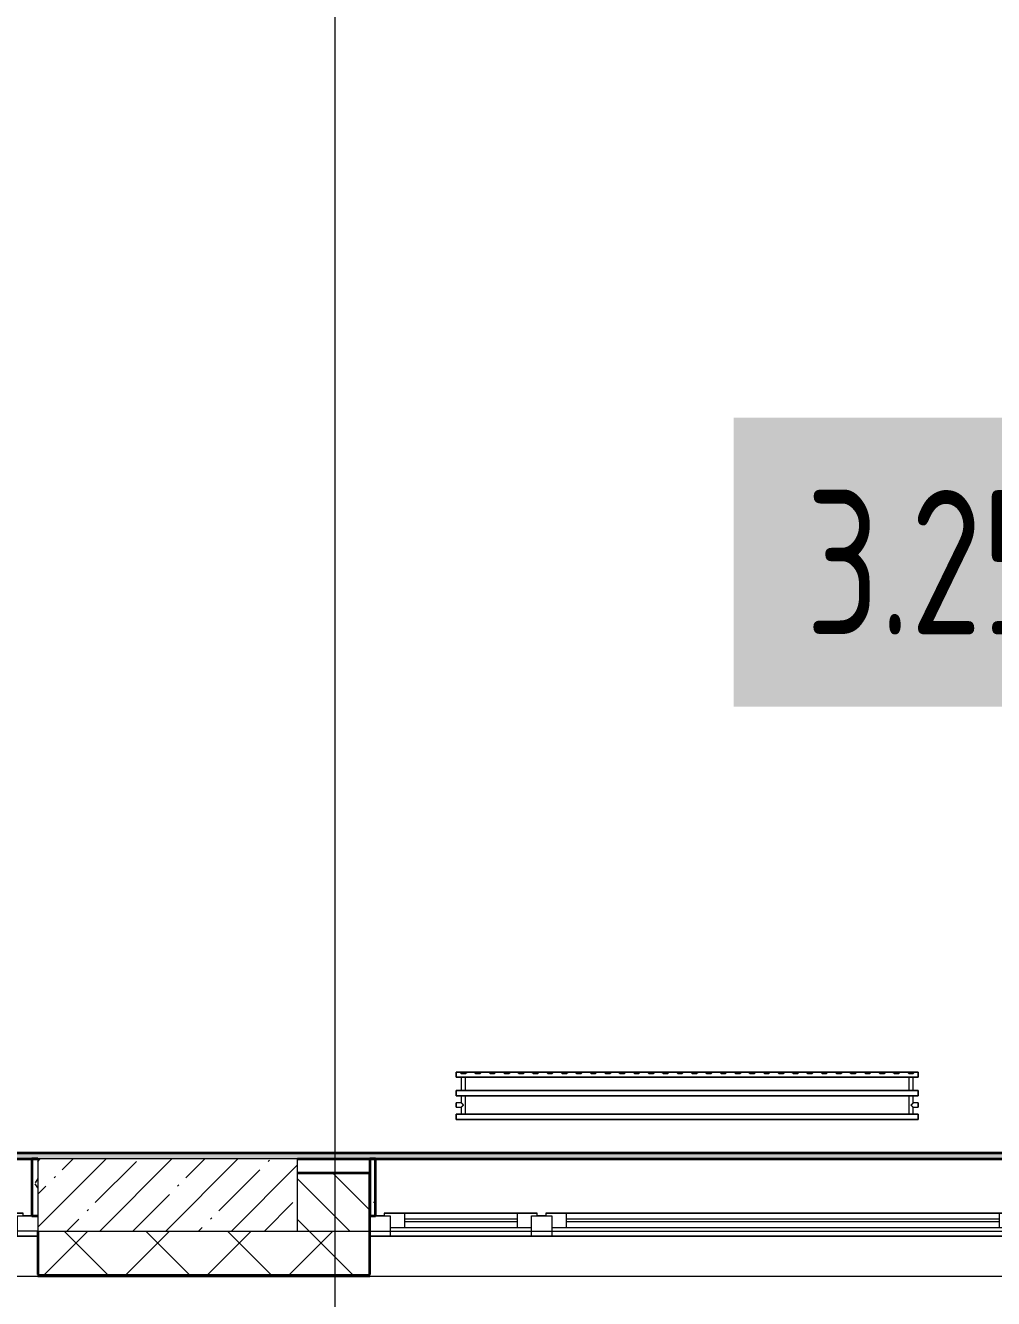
# Model space of a CAD drawing. Header units: millimetres. Extents: x 3914 to 443608, y -156176 to 78197.
# Drawn here: x 409007 to 412360, y -146310 to -141904 of the extents above; entities that cross this region are included whole.
import ezdxf

# ---------------------------------------------------------------- set-up
doc = ezdxf.new("R2010")
doc.units = ezdxf.units.MM
for name, color, linetype, lineweight in [('A-FLOR', 7, 'Continuous', 9), ('A-GLAZ', 7, 'Continuous', 9), ('A-GLAZ-1', 7, 'Continuous', 5), ('A-WALL', 7, 'Continuous', 5), ('A-WALL-1', 7, 'Continuous', 35), ('I-WALL', 7, 'Continuous', 5), ('S-COLS', 7, 'Continuous', 9), ('S-COLS-1', 7, 'Continuous', 5), ('Оси', 7, 'Continuous', 9)]:
    doc.layers.add(name, color=color, linetype=linetype, lineweight=lineweight)
doc.layers.add('A-WALL-FNSH-1', color=9, linetype='Continuous', lineweight=5, true_color=0x808080)
doc.layers.add('M-EQPM-1', color=7, linetype='Continuous', lineweight=9, true_color=0xb2b2b2)
doc.styles.add('СПДС', font='ГОСТ тип А.ttf', dxfattribs={"width": 0.9})
pattern_1 = [(0, (315419.7, -145976.68), (243.84, 60.96), [20.117, -162.763, 20.117, -162.763, -975.36]), (0, (315419.7, -145976.68), (243.84, 60.96), [-365.76, 20.117, -345.643, 20.117, -162.763, -426.72]), (0, (315419.7, -145976.68), (243.84, 60.96), [-914.4, 20.117, -101.803, 20.117, -284.683]), (120, (315511.14, -145946.2), (-174.71291, 180.691634), [20.117, -162.763, 20.117, -162.763, -975.36]), (120, (315511.14, -145946.2), (-174.71291, 180.691634), [-365.76, 20.117, -345.643, 20.117, -162.763, -426.72]), (120, (315511.14, -145946.2), (-174.71291, 180.691634), [-914.4, 20.117, -101.803, 20.117, -284.683]), (240, (315541.62, -145824.28), (-69.12709, -241.651634), [20.117, -162.763, 20.117, -162.763, -975.36]), (240, (315541.62, -145824.28), (-69.12709, -241.651634), [-365.76, 20.117, -345.643, 20.117, -162.763, -426.72]), (240, (315541.62, -145824.28), (-69.12709, -241.651634), [-914.4, 20.117, -101.803, 20.117, -284.683])]

# ---------------------------------------------------------------- blocks, each defined once
blk = doc.blocks.new('BSC_Колонна _Прямоугольная - 250х900-V549-Объем проектирования 3 этажа')
at = {"layer": 'S-COLS-1'}
h = blk.add_hatch(dxfattribs=at)
h.set_pattern_fill('FP_98', color=256, style=0, pattern_type=2)
h.set_pattern_definition([(45, (-94080, -25), (-114.04925, 114.04925), []), (45, (-93965.95, -25), (-114.04925, 114.04925), [201.613, -40.323, 6.706, -33.617])])
h.paths.add_polyline_path([(-450, -125), (450, -125), (450, 125), (-450, 125), (-450, -19.7)])
for p, q in [((450, 125), (-450, 125)), ((-450, 125), (-450, -125)), ((450, -125), (450, 125)), ((-450, -125), (450, -125))]:
    blk.add_line(p, q, dxfattribs=at)
blk = doc.blocks.new('120_Окно_СКБ_2Ст_Фрамуга сверху - 120_Окно_СКБ_2Ст_2300х2500_h_ ДОО-19727959-Объем проектирования 3 этажа')
at = {"layer": 'A-GLAZ'}
for p, q in [((-1150, -127), (-1150, -57)), ((-1150, -57), (-1080, -57)), ((-1080, -57), (-1080, -127)), ((520, -87), (-1080, -87)), ((-1080, -87), (-1080, -127)), ((-1030, -137), (-1030, -87)), ((470, -137), (470, -87)), ((520, -127), (520, -57)), ((520, -57), (590, -57)), ((520, -127), (520, -87)), ((590, -57), (590, -127)), ((1080, -87), (590, -87)), ((590, -87), (590, -127)), ((640, -137), (640, -87)), ((1030, -137), (1030, -87)), ((1080, -127), (1080, -57)), ((1080, -57), (1150, -57)), ((1080, -127), (1080, -87)), ((1150, -57), (1150, -127)), ((-1080, -127), (-1150, -127)), ((-1080, -127), (-1100, -127)), ((-1100, -127), (-1100, -137)), ((590, -127), (520, -127)), ((540, -127), (520, -127)), ((540, -137), (540, -127)), ((590, -127), (570, -127)), ((570, -127), (570, -137)), ((1150, -127), (1080, -127)), ((1100, -127), (1080, -127)), ((1100, -137), (1100, -127)), ((-1100, -137), (540, -137)), ((540, -137), (-1100, -137)), ((570, -137), (1100, -137)), ((1100, -137), (570, -137))]:
    blk.add_line(p, q, dxfattribs=at)
at = {"layer": 'A-GLAZ-1'}
for p, q in [((1150, -57), (-1150, -57)), ((-1080, -57), (1080, -57)), ((-1130, -127), (-1100, -127)), ((-1030, -107), (470, -107)), ((470, -117), (-1030, -117)), ((540, -127), (570, -127)), ((540, -127), (570, -127)), ((640, -107), (1030, -107)), ((1030, -117), (640, -117)), ((1100, -127), (1130, -127))]:
    blk.add_line(p, q, dxfattribs=at)
blk = doc.blocks.new('120_Окно_СКБ_1Ст - 120_Окно_СКБ_1Ст 900х2500_h_ с форточкой-V553-Объем проектирования 3 этажа')
at = {"layer": 'A-GLAZ'}
for p, q in [((-450, -127), (-450, -57)), ((-450, -57), (-380, -57)), ((-380, -57), (-380, -127)), ((380, -87), (-380, -87)), ((-380, -87), (-380, -127)), ((-330, -137), (-330, -87)), ((330, -137), (330, -87)), ((380, -127), (380, -57)), ((380, -57), (450, -57)), ((380, -127), (380, -87)), ((450, -57), (450, -127)), ((-380, -127), (-450, -127)), ((-380, -127), (-400, -127)), ((-400, -127), (-400, -137)), ((450, -127), (380, -127)), ((400, -127), (380, -127)), ((400, -137), (400, -127)), ((-400, -137), (400, -137)), ((400, -137), (-400, -137))]:
    blk.add_line(p, q, dxfattribs=at)
at = {"layer": 'A-GLAZ-1'}
for p, q in [((450, -57), (-450, -57)), ((-430, -127), (-400, -127)), ((-330, -107), (330, -107)), ((330, -117), (-330, -117)), ((400, -127), (430, -127))]:
    blk.add_line(p, q, dxfattribs=at)
blk = doc.blocks.new('radiator_prado_classic_z_tip_30_po exemplyaru - Classic Z Тип 30-300-V697-Объем проектирования 3 этажа')
at = {"layer": 'M-EQPM-1'}
for p, q in [((0, 228), (0, 210)), ((1600, 228), (0, 228)), ((0, 210), (0, 228)), ((0, 228), (12.5, 228)), ((12.5, 228), (37.5, 228)), ((37.5, 228), (12.5, 228)), ((12.5, 228), (37.5, 228)), ((12.5, 228), (17.5, 223)), ((12.5, 228), (17.5, 223)), ((32.5, 223), (17.5, 223)), ((17.5, 223), (32.5, 223)), ((32.5, 223), (37.5, 228)), ((37.5, 228), (32.5, 223)), ((37.5, 228), (62.5, 228)), ((62.5, 228), (87.5, 228)), ((87.5, 228), (62.5, 228)), ((62.5, 228), (87.5, 228)), ((62.5, 228), (67.5, 223)), ((62.5, 228), (67.5, 223)), ((82.5, 223), (67.5, 223)), ((67.5, 223), (82.5, 223)), ((82.5, 223), (87.5, 228)), ((87.5, 228), (82.5, 223)), ((87.5, 228), (112.5, 228)), ((112.5, 228), (137.5, 228)), ((137.5, 228), (112.5, 228)), ((112.5, 228), (137.5, 228)), ((112.5, 228), (117.5, 223)), ((112.5, 228), (117.5, 223)), ((132.5, 223), (117.5, 223)), ((117.5, 223), (132.5, 223)), ((132.5, 223), (137.5, 228)), ((137.5, 228), (132.5, 223)), ((137.5, 228), (162.5, 228)), ((162.5, 228), (187.5, 228)), ((187.5, 228), (162.5, 228)), ((162.5, 228), (187.5, 228)), ((162.5, 228), (167.5, 223)), ((162.5, 228), (167.5, 223)), ((182.5, 223), (167.5, 223)), ((167.5, 223), (182.5, 223)), ((182.5, 223), (187.5, 228)), ((187.5, 228), (182.5, 223)), ((187.5, 228), (212.5, 228)), ((212.5, 228), (237.5, 228)), ((237.5, 228), (212.5, 228)), ((212.5, 228), (237.5, 228)), ((212.5, 228), (217.5, 223)), ((212.5, 228), (217.5, 223)), ((232.5, 223), (217.5, 223)), ((217.5, 223), (232.5, 223)), ((232.5, 223), (237.5, 228)), ((237.5, 228), (232.5, 223)), ((237.5, 228), (262.5, 228)), ((262.5, 228), (287.5, 228)), ((287.5, 228), (262.5, 228)), ((262.5, 228), (287.5, 228)), ((262.5, 228), (267.5, 223)), ((262.5, 228), (267.5, 223)), ((282.5, 223), (267.5, 223)), ((267.5, 223), (282.5, 223)), ((282.5, 223), (287.5, 228)), ((287.5, 228), (282.5, 223)), ((287.5, 228), (312.5, 228)), ((312.5, 228), (337.5, 228)), ((337.5, 228), (312.5, 228)), ((312.5, 228), (337.5, 228)), ((312.5, 228), (317.5, 223)), ((312.5, 228), (317.5, 223)), ((332.5, 223), (317.5, 223)), ((317.5, 223), (332.5, 223)), ((332.5, 223), (337.5, 228)), ((337.5, 228), (332.5, 223)), ((337.5, 228), (362.5, 228)), ((362.5, 228), (387.5, 228)), ((387.5, 228), (362.5, 228)), ((362.5, 228), (387.5, 228)), ((362.5, 228), (367.5, 223)), ((362.5, 228), (367.5, 223)), ((382.5, 223), (367.5, 223)), ((367.5, 223), (382.5, 223)), ((382.5, 223), (387.5, 228)), ((387.5, 228), (382.5, 223)), ((387.5, 228), (412.5, 228)), ((412.5, 228), (437.5, 228)), ((437.5, 228), (412.5, 228)), ((412.5, 228), (437.5, 228)), ((412.5, 228), (417.5, 223)), ((412.5, 228), (417.5, 223)), ((432.5, 223), (417.5, 223)), ((417.5, 223), (432.5, 223)), ((432.5, 223), (437.5, 228)), ((437.5, 228), (432.5, 223)), ((437.5, 228), (462.5, 228)), ((462.5, 228), (487.5, 228)), ((487.5, 228), (462.5, 228)), ((462.5, 228), (487.5, 228)), ((462.5, 228), (467.5, 223)), ((462.5, 228), (467.5, 223)), ((482.5, 223), (467.5, 223)), ((467.5, 223), (482.5, 223)), ((482.5, 223), (487.5, 228)), ((487.5, 228), (482.5, 223)), ((487.5, 228), (512.5, 228)), ((512.5, 228), (537.5, 228)), ((537.5, 228), (512.5, 228)), ((512.5, 228), (537.5, 228)), ((512.5, 228), (517.5, 223)), ((512.5, 228), (517.5, 223)), ((532.5, 223), (517.5, 223)), ((517.5, 223), (532.5, 223)), ((532.5, 223), (537.5, 228)), ((537.5, 228), (532.5, 223)), ((537.5, 228), (562.5, 228)), ((562.5, 228), (587.5, 228)), ((587.5, 228), (562.5, 228)), ((562.5, 228), (587.5, 228)), ((562.5, 228), (567.5, 223)), ((562.5, 228), (567.5, 223)), ((582.5, 223), (567.5, 223)), ((567.5, 223), (582.5, 223)), ((582.5, 223), (587.5, 228)), ((587.5, 228), (582.5, 223)), ((587.5, 228), (612.5, 228)), ((612.5, 228), (637.5, 228)), ((637.5, 228), (612.5, 228)), ((612.5, 228), (637.5, 228)), ((612.5, 228), (617.5, 223)), ((612.5, 228), (617.5, 223)), ((632.5, 223), (617.5, 223)), ((617.5, 223), (632.5, 223)), ((632.5, 223), (637.5, 228)), ((637.5, 228), (632.5, 223)), ((637.5, 228), (662.5, 228)), ((662.5, 228), (687.5, 228)), ((687.5, 228), (662.5, 228)), ((662.5, 228), (687.5, 228)), ((662.5, 228), (667.5, 223)), ((662.5, 228), (667.5, 223)), ((682.5, 223), (667.5, 223)), ((667.5, 223), (682.5, 223)), ((682.5, 223), (687.5, 228)), ((687.5, 228), (682.5, 223)), ((687.5, 228), (712.5, 228)), ((712.5, 228), (737.5, 228)), ((737.5, 228), (712.5, 228)), ((712.5, 228), (737.5, 228)), ((712.5, 228), (717.5, 223)), ((712.5, 228), (717.5, 223)), ((732.5, 223), (717.5, 223)), ((717.5, 223), (732.5, 223)), ((732.5, 223), (737.5, 228)), ((737.5, 228), (732.5, 223)), ((737.5, 228), (762.5, 228)), ((762.5, 228), (787.5, 228)), ((787.5, 228), (762.5, 228)), ((762.5, 228), (787.5, 228)), ((762.5, 228), (767.5, 223)), ((762.5, 228), (767.5, 223)), ((782.5, 223), (767.5, 223)), ((767.5, 223), (782.5, 223)), ((782.5, 223), (787.5, 228)), ((787.5, 228), (782.5, 223)), ((787.5, 228), (812.5, 228)), ((812.5, 228), (837.5, 228)), ((837.5, 228), (812.5, 228)), ((812.5, 228), (837.5, 228)), ((812.5, 228), (817.5, 223)), ((812.5, 228), (817.5, 223)), ((832.5, 223), (817.5, 223)), ((817.5, 223), (832.5, 223)), ((832.5, 223), (837.5, 228)), ((837.5, 228), (832.5, 223)), ((837.5, 228), (862.5, 228)), ((862.5, 228), (887.5, 228)), ((887.5, 228), (862.5, 228)), ((862.5, 228), (887.5, 228)), ((862.5, 228), (867.5, 223)), ((862.5, 228), (867.5, 223)), ((882.5, 223), (867.5, 223)), ((867.5, 223), (882.5, 223)), ((882.5, 223), (887.5, 228)), ((887.5, 228), (882.5, 223)), ((887.5, 228), (912.5, 228)), ((912.5, 228), (937.5, 228)), ((937.5, 228), (912.5, 228)), ((912.5, 228), (937.5, 228)), ((912.5, 228), (917.5, 223)), ((912.5, 228), (917.5, 223)), ((932.5, 223), (917.5, 223)), ((917.5, 223), (932.5, 223)), ((932.5, 223), (937.5, 228)), ((937.5, 228), (932.5, 223)), ((937.5, 228), (962.5, 228)), ((962.5, 228), (987.5, 228)), ((987.5, 228), (962.5, 228)), ((962.5, 228), (987.5, 228)), ((962.5, 228), (967.5, 223)), ((962.5, 228), (967.5, 223)), ((982.5, 223), (967.5, 223)), ((967.5, 223), (982.5, 223)), ((982.5, 223), (987.5, 228)), ((987.5, 228), (982.5, 223)), ((987.5, 228), (1012.5, 228)), ((1012.5, 228), (1037.5, 228)), ((1037.5, 228), (1012.5, 228)), ((1012.5, 228), (1037.5, 228)), ((1012.5, 228), (1017.5, 223)), ((1012.5, 228), (1017.5, 223)), ((1032.5, 223), (1017.5, 223)), ((1017.5, 223), (1032.5, 223)), ((1032.5, 223), (1037.5, 228)), ((1037.5, 228), (1032.5, 223)), ((1037.5, 228), (1062.5, 228)), ((1062.5, 228), (1087.5, 228)), ((1087.5, 228), (1062.5, 228)), ((1062.5, 228), (1087.5, 228)), ((1062.5, 228), (1067.5, 223)), ((1062.5, 228), (1067.5, 223)), ((1082.5, 223), (1067.5, 223)), ((1067.5, 223), (1082.5, 223)), ((1082.5, 223), (1087.5, 228)), ((1087.5, 228), (1082.5, 223)), ((1087.5, 228), (1112.5, 228)), ((1112.5, 228), (1137.5, 228)), ((1137.5, 228), (1112.5, 228)), ((1112.5, 228), (1137.5, 228)), ((1112.5, 228), (1117.5, 223)), ((1112.5, 228), (1117.5, 223)), ((1132.5, 223), (1117.5, 223)), ((1117.5, 223), (1132.5, 223)), ((1132.5, 223), (1137.5, 228)), ((1137.5, 228), (1132.5, 223)), ((1137.5, 228), (1162.5, 228)), ((1162.5, 228), (1187.5, 228)), ((1187.5, 228), (1162.5, 228)), ((1162.5, 228), (1187.5, 228)), ((1162.5, 228), (1167.5, 223)), ((1162.5, 228), (1167.5, 223)), ((1182.5, 223), (1167.5, 223)), ((1167.5, 223), (1182.5, 223)), ((1182.5, 223), (1187.5, 228)), ((1187.5, 228), (1182.5, 223)), ((1187.5, 228), (1212.5, 228)), ((1212.5, 228), (1237.5, 228)), ((1237.5, 228), (1212.5, 228)), ((1212.5, 228), (1237.5, 228)), ((1212.5, 228), (1217.5, 223)), ((1212.5, 228), (1217.5, 223)), ((1232.5, 223), (1217.5, 223)), ((1217.5, 223), (1232.5, 223)), ((1232.5, 223), (1237.5, 228)), ((1237.5, 228), (1232.5, 223)), ((1237.5, 228), (1262.5, 228)), ((1262.5, 228), (1287.5, 228)), ((1287.5, 228), (1262.5, 228)), ((1262.5, 228), (1287.5, 228)), ((1262.5, 228), (1267.5, 223)), ((1262.5, 228), (1267.5, 223)), ((1282.5, 223), (1267.5, 223)), ((1267.5, 223), (1282.5, 223)), ((1282.5, 223), (1287.5, 228)), ((1287.5, 228), (1282.5, 223)), ((1287.5, 228), (1312.5, 228)), ((1312.5, 228), (1337.5, 228)), ((1337.5, 228), (1312.5, 228)), ((1312.5, 228), (1337.5, 228)), ((1312.5, 228), (1317.5, 223)), ((1312.5, 228), (1317.5, 223)), ((1332.5, 223), (1317.5, 223)), ((1317.5, 223), (1332.5, 223)), ((1332.5, 223), (1337.5, 228)), ((1337.5, 228), (1332.5, 223)), ((1337.5, 228), (1362.5, 228)), ((1387.5, 228), (1362.5, 228)), ((1362.5, 228), (1387.5, 228)), ((1362.5, 228), (1367.5, 223)), ((1362.5, 228), (1367.5, 223)), ((1363.2, 228), (1387.5, 228)), ((1382.5, 223), (1367.5, 223)), ((1367.5, 223), (1382.5, 223)), ((1382.5, 223), (1387.5, 228)), ((1387.5, 228), (1382.5, 223)), ((1387.5, 228), (1412.5, 228)), ((1412.5, 228), (1437.5, 228)), ((1437.5, 228), (1412.5, 228)), ((1412.5, 228), (1437.5, 228)), ((1412.5, 228), (1417.5, 223)), ((1412.5, 228), (1417.5, 223)), ((1432.5, 223), (1417.5, 223)), ((1417.5, 223), (1432.5, 223)), ((1432.5, 223), (1437.5, 228)), ((1437.5, 228), (1432.5, 223)), ((1437.5, 228), (1462.5, 228)), ((1462.5, 228), (1487.5, 228)), ((1487.5, 228), (1462.5, 228)), ((1462.5, 228), (1487.5, 228)), ((1462.5, 228), (1467.5, 223)), ((1462.5, 228), (1467.5, 223)), ((1482.5, 223), (1467.5, 223)), ((1467.5, 223), (1482.5, 223)), ((1482.5, 223), (1487.5, 228)), ((1487.5, 228), (1482.5, 223)), ((1487.5, 228), (1512.5, 228)), ((1512.5, 228), (1537.5, 228)), ((1537.5, 228), (1512.5, 228)), ((1512.5, 228), (1537.5, 228)), ((1512.5, 228), (1517.5, 223)), ((1512.5, 228), (1517.5, 223)), ((1532.5, 223), (1517.5, 223)), ((1517.5, 223), (1532.5, 223)), ((1532.5, 223), (1537.5, 228)), ((1537.5, 228), (1532.5, 223)), ((1537.5, 228), (1562.5, 228)), ((1562.5, 228), (1587.5, 228)), ((1587.5, 228), (1562.5, 228)), ((1562.5, 228), (1587.5, 228)), ((1562.5, 228), (1567.5, 223)), ((1562.5, 228), (1567.5, 223)), ((1582.5, 223), (1567.5, 223)), ((1567.5, 223), (1582.5, 223)), ((1582.5, 223), (1587.5, 228)), ((1587.5, 228), (1582.5, 223)), ((1587.5, 228), (1600, 228)), ((1600, 210), (1600, 228)), ((1600, 228), (1600, 210)), ((0, 210), (1600, 210)), ((17.8, 210), (0, 210)), ((17.5, 210), (17.5, 164)), ((17.5, 210), (17.5, 164)), ((17.8, 210), (17.5, 210)), ((17.5, 210), (17.8, 210)), ((17.8, 210), (17.5, 210)), ((17.5, 210), (32.5, 210)), ((23.1, 210), (17.8, 210)), ((17.8, 210), (18.5, 210)), ((28.7, 210), (17.8, 210)), ((18.5, 210), (19.7, 210)), ((19.7, 210), (23.1, 210)), ((32.2, 210), (23.1, 210)), ((23.1, 210), (25, 210)), ((25, 210), (26.9, 210)), ((26.9, 210), (28.7, 210)), ((28.7, 210), (32.2, 210)), ((32.2, 210), (28.7, 210)), ((32.5, 210), (32.2, 210)), ((32.2, 210), (32.5, 210)), ((32.5, 210), (32.2, 210)), ((1567.8, 210), (32.2, 210)), ((32.5, 164), (32.5, 210)), ((32.5, 164), (32.5, 210)), ((1567.5, 210), (1567.5, 164)), ((1567.5, 210), (1567.5, 164)), ((1567.8, 210), (1567.5, 210)), ((1567.5, 210), (1582.5, 210)), ((1567.8, 210), (1567.5, 210)), ((1567.5, 210), (1567.8, 210)), ((1576.9, 210), (1567.8, 210)), ((1581.5, 210), (1567.8, 210)), ((1567.8, 210), (1568.5, 210)), ((1568.5, 210), (1571.2, 210)), ((1571.2, 210), (1575, 210)), ((1575, 210), (1576.9, 210)), ((1582.2, 210), (1576.9, 210)), ((1576.9, 210), (1582.2, 210)), ((1582.2, 210), (1581.5, 210)), ((1582.5, 210), (1582.2, 210)), ((1582.5, 210), (1582.2, 210)), ((1582.2, 210), (1582.5, 210)), ((1600, 210), (1582.2, 210)), ((1582.5, 164), (1582.5, 210)), ((1582.5, 164), (1582.5, 210)), ((1600, 164), (0, 164)), ((0, 164), (0, 146)), ((0, 146), (0, 164)), ((0, 164), (17.8, 164)), ((0, 146), (1600, 146)), ((18.5, 146), (0, 146)), ((17.8, 164), (17.5, 164)), ((17.5, 164), (17.8, 164)), ((17.8, 164), (17.5, 164)), ((17.5, 164), (32.5, 164)), ((17.5, 146), (17.5, 121.5)), ((17.5, 146), (17.5, 121.5)), ((17.5, 146), (18.5, 146)), ((18.5, 146), (17.5, 146)), ((17.5, 146), (18.5, 146)), ((32.5, 146), (17.5, 146)), ((19.7, 164), (17.8, 164)), ((17.8, 164), (19.7, 164)), ((26.9, 164), (17.8, 164)), ((18.5, 146), (32.2, 146)), ((19.7, 146), (18.5, 146)), ((18.5, 146), (30.3, 146)), ((23.1, 164), (19.7, 164)), ((19.7, 164), (23.1, 164)), ((23.1, 146), (19.7, 146)), ((26.9, 164), (23.1, 164)), ((23.1, 164), (26.9, 164)), ((26.9, 146), (23.1, 146)), ((31.5, 164), (26.9, 164)), ((26.9, 164), (31.5, 164)), ((30.3, 164), (26.9, 164)), ((30.3, 146), (26.9, 146)), ((32.2, 164), (30.3, 164)), ((32.2, 146), (30.3, 146)), ((30.3, 146), (32.2, 146)), ((32.2, 164), (31.5, 164)), ((31.5, 164), (32.2, 164)), ((32.5, 164), (32.2, 164)), ((32.2, 164), (32.5, 164)), ((32.5, 164), (32.2, 164)), ((32.2, 164), (1567.8, 164)), ((32.2, 146), (32.5, 146)), ((32.5, 146), (32.2, 146)), ((32.2, 146), (32.5, 146)), ((1567.8, 146), (32.2, 146)), ((32.5, 82), (32.5, 146)), ((32.5, 82), (32.5, 146)), ((1567.8, 164), (1567.5, 164)), ((1567.5, 164), (1582.5, 164)), ((1567.8, 164), (1567.5, 164)), ((1567.5, 164), (1567.8, 164)), ((1567.5, 146), (1567.5, 82)), ((1567.5, 146), (1567.5, 82)), ((1567.5, 146), (1567.8, 146)), ((1582.5, 146), (1567.5, 146)), ((1567.5, 146), (1567.8, 146)), ((1567.8, 146), (1567.5, 146)), ((1569.7, 164), (1567.8, 164)), ((1569.7, 164), (1567.8, 164)), ((1567.8, 164), (1568.5, 164)), ((1567.8, 146), (1576.9, 146)), ((1567.8, 146), (1568.5, 146)), ((1575, 146), (1567.8, 146)), ((1568.5, 164), (1576.9, 164)), ((1568.5, 146), (1573.1, 146)), ((1571.2, 164), (1569.7, 164)), ((1573.1, 164), (1569.7, 164)), ((1576.9, 164), (1571.2, 164)), ((1578.7, 164), (1573.1, 164)), ((1573.1, 146), (1575, 146)), ((1575, 146), (1581.5, 146)), ((1576.9, 146), (1575, 146)), ((1582.2, 164), (1576.9, 164)), ((1576.9, 164), (1578.7, 164)), ((1576.9, 146), (1578.7, 146)), ((1578.7, 146), (1576.9, 146)), ((1582.2, 164), (1578.7, 164)), ((1578.7, 164), (1580.3, 164)), ((1578.7, 146), (1580.3, 146)), ((1580.3, 146), (1578.7, 146)), ((1580.3, 164), (1581.5, 164)), ((1580.3, 146), (1581.5, 146)), ((1581.5, 146), (1580.3, 146)), ((1581.5, 164), (1582.2, 164)), ((1581.5, 146), (1582.5, 146)), ((1581.5, 146), (1582.5, 146)), ((1582.5, 146), (1581.5, 146)), ((1600, 146), (1581.5, 146)), ((1582.5, 164), (1582.2, 164)), ((1582.5, 164), (1582.2, 164)), ((1582.2, 164), (1582.5, 164)), ((1582.2, 164), (1600, 164)), ((1582.5, 121.5), (1582.5, 146)), ((1582.5, 121.5), (1582.5, 146)), ((1600, 146), (1600, 164)), ((1600, 164), (1600, 146)), ((17.5, 121.5), (0, 121.5)), ((17.5, 121.5), (0, 121.5)), ((0, 121.5), (0, 120.5)), ((0, 106.5), (0, 121.5)), ((0, 120.5), (0, 107.5)), ((0, 120.5), (0, 119.3)), ((0, 114), (0, 120.5)), ((0, 120.5), (0, 120.5)), ((0, 119.3), (0, 117.8)), ((0, 117.8), (0, 114)), ((0, 114), (0, 112.1)), ((0, 107.5), (0, 114)), ((0, 112.1), (0, 110.3)), ((0, 110.3), (0, 108.7)), ((0, 108.7), (0, 107.5)), ((0, 107.5), (0, 106.5)), ((0, 107.5), (0, 107.5)), ((0, 106.5), (17.5, 106.5)), ((0, 106.5), (17.5, 106.5)), ((17.5, 106.5), (17.5, 82)), ((17.5, 106.5), (17.5, 82)), ((1600, 121.5), (1582.5, 121.5)), ((1600, 121.5), (1582.5, 121.5)), ((1582.5, 82), (1582.5, 106.5)), ((1582.5, 106.5), (1600, 106.5)), ((1582.5, 82), (1582.5, 106.5)), ((1582.5, 106.5), (1600, 106.5)), ((1600, 121.5), (1600, 106.5)), ((1600, 120.5), (1600, 121.5)), ((1600, 121.5), (1600, 120.5)), ((1600, 120.5), (1600, 121.5)), ((1600, 107.5), (1600, 120.5)), ((1600, 120.5), (1600, 107.5)), ((1600, 119.3), (1600, 120.5)), ((1600, 115.9), (1600, 119.3)), ((1600, 114), (1600, 115.9)), ((1600, 112.1), (1600, 114)), ((1600, 110.3), (1600, 112.1)), ((1600, 107.5), (1600, 110.3)), ((1600, 106.5), (1600, 107.5)), ((1600, 107.5), (1600, 106.5)), ((1600, 106.5), (1600, 107.5)), ((1600, 82), (0, 82)), ((0, 82), (0, 64)), ((0, 64), (0, 82)), ((0, 82), (18.5, 82)), ((1600, 64), (0, 64)), ((0, 64), (1600, 64)), ((18.5, 82), (17.5, 82)), ((17.5, 82), (18.5, 82)), ((18.5, 82), (17.5, 82)), ((17.5, 82), (32.5, 82)), ((32.2, 82), (18.5, 82)), ((18.5, 82), (25, 82)), ((32.2, 82), (18.5, 82)), ((25, 82), (32.2, 82)), ((32.5, 82), (32.2, 82)), ((32.2, 82), (32.5, 82)), ((32.5, 82), (32.2, 82)), ((32.2, 82), (1567.8, 82)), ((1567.8, 82), (1567.5, 82)), ((1567.5, 82), (1582.5, 82)), ((1567.8, 82), (1567.5, 82)), ((1567.5, 82), (1567.8, 82)), ((1571.2, 82), (1567.8, 82)), ((1568.5, 82), (1567.8, 82)), ((1567.8, 82), (1569.7, 82)), ((1573.1, 82), (1568.5, 82)), ((1569.7, 82), (1571.2, 82)), ((1573.1, 82), (1571.2, 82)), ((1571.2, 82), (1580.3, 82)), ((1578.7, 82), (1573.1, 82)), ((1575, 82), (1573.1, 82)), ((1580.3, 82), (1575, 82)), ((1581.5, 82), (1578.7, 82)), ((1581.5, 82), (1580.3, 82)), ((1580.3, 82), (1581.5, 82)), ((1582.5, 82), (1581.5, 82)), ((1582.5, 82), (1581.5, 82)), ((1581.5, 82), (1582.5, 82)), ((1581.5, 82), (1600, 82)), ((1600, 64), (1600, 82)), ((1600, 82), (1600, 64))]:
    blk.add_line(p, q, dxfattribs=at)
for points, knots in [([(18.5, 120.5), (18.4, 120.6), (18.3, 120.7), (18.1, 120.9), (17.9, 121.1), (17.8, 121.2), (17.7, 121.3), (17.5, 121.5), (17.5, 121.5), (17.5, 121.5)], [0.7142857, 0.7142857, 0.7142857, 0.7142857, 0.75, 0.7857143, 0.8214286, 0.8571429, 0.8928571, 0.9285714, 1, 1, 1, 1]), ([(17.5, 121.5), (17.5, 121.5), (17.5, 121.5), (17.7, 121.3), (17.8, 121.2), (17.9, 121.1), (18.1, 120.9), (18.3, 120.7), (18.4, 120.6), (18.5, 120.5)], [0, 0, 0, 0, 0.0714286, 0.1071429, 0.1428571, 0.1785714, 0.2142857, 0.25, 0.2857143, 0.2857143, 0.2857143, 0.2857143]), ([(17.5, 121.5), (17.5, 121.5), (17.5, 121.5), (17.7, 121.3), (17.8, 121.2), (17.9, 121.1), (18.1, 120.9), (18.3, 120.7), (18.4, 120.6), (18.5, 120.5)], [0, 0, 0, 0, 0.0714286, 0.1071429, 0.1428571, 0.1785714, 0.2142857, 0.25, 0.2857143, 0.2857143, 0.2857143, 0.2857143]), ([(25, 114), (24.5, 114.5), (23.6, 115.4), (22.4, 116.6), (21.6, 117.4), (21.1, 117.9), (20.8, 118.2), (20.5, 118.5), (20.2, 118.8), (19.8, 119.1), (19.6, 119.4), (19.3, 119.7), (19, 120), (18.7, 120.3), (18.5, 120.5), (18.3, 120.7), (18.1, 120.9), (17.9, 121.1), (17.8, 121.2), (17.7, 121.3), (17.5, 121.5), (17.5, 121.5), (17.5, 121.5)], [0, 0, 0, 0, 0.142857, 0.285714, 0.357143, 0.392857, 0.428571, 0.464286, 0.5, 0.535714, 0.571429, 0.607143, 0.642857, 0.678571, 0.714286, 0.75, 0.785714, 0.821429, 0.857143, 0.892857, 0.928571, 1, 1, 1, 1]), ([(17.5, 106.5), (17.5, 106.5), (17.5, 106.5), (17.7, 106.7), (17.8, 106.8), (17.9, 106.9), (18.1, 107.1), (18.3, 107.3), (18.5, 107.5), (18.7, 107.7), (19, 108), (19.3, 108.3), (19.6, 108.6), (19.8, 108.9), (20.3, 109.3), (20.7, 109.7), (21.1, 110.1), (21.6, 110.6), (22.4, 111.4), (23.6, 112.6), (24.5, 113.5), (25, 114)], [0, 0, 0, 0, 0.071429, 0.107143, 0.142857, 0.178571, 0.214286, 0.25, 0.285714, 0.321429, 0.357143, 0.392857, 0.428571, 0.464286, 0.5, 0.571429, 0.607143, 0.642857, 0.714286, 0.857143, 1, 1, 1, 1]), ([(17.5, 106.5), (17.5, 106.5), (17.5, 106.5), (17.7, 106.7), (17.8, 106.8), (17.9, 106.9), (18.1, 107.1), (18.3, 107.3), (18.4, 107.4), (18.5, 107.5)], [0, 0, 0, 0, 0.0714286, 0.1071429, 0.1428571, 0.1785714, 0.2142857, 0.25, 0.2857143, 0.2857143, 0.2857143, 0.2857143]), ([(18.5, 107.5), (18.4, 107.4), (18.3, 107.3), (18.1, 107.1), (17.9, 106.9), (17.8, 106.8), (17.7, 106.7), (17.5, 106.5), (17.5, 106.5), (17.5, 106.5)], [0.7142857, 0.7142857, 0.7142857, 0.7142857, 0.75, 0.7857143, 0.8214286, 0.8571429, 0.8928571, 0.9285714, 1, 1, 1, 1]), ([(18.5, 107.5), (18.4, 107.4), (18.3, 107.3), (18.1, 107.1), (17.9, 106.9), (17.8, 106.8), (17.7, 106.7), (17.5, 106.5), (17.5, 106.5), (17.5, 106.5)], [0.7142857, 0.7142857, 0.7142857, 0.7142857, 0.75, 0.7857143, 0.8214286, 0.8571429, 0.8928571, 0.9285714, 1, 1, 1, 1]), ([(22.1, 116.9), (21.9, 117.1), (21.6, 117.4), (21.1, 117.9), (20.8, 118.2), (20.5, 118.5), (20.2, 118.8), (19.9, 119.2), (19.7, 119.3), (19.6, 119.4)], [0.2857143, 0.2857143, 0.2857143, 0.2857143, 0.3571429, 0.3928571, 0.4285714, 0.4642857, 0.5, 0.5357143, 0.5714286, 0.5714286, 0.5714286, 0.5714286]), ([(19.6, 119.4), (19.7, 119.3), (19.9, 119.2), (20.3, 118.7), (20.7, 118.3), (21.1, 117.9), (21.6, 117.4), (21.9, 117.1), (22.1, 116.9)], [0.4285714, 0.4285714, 0.4285714, 0.4285714, 0.4642857, 0.5, 0.5714286, 0.6071429, 0.6428571, 0.7142857, 0.7142857, 0.7142857, 0.7142857]), ([(19.6, 119.4), (19.7, 119.3), (19.8, 119.1), (20.3, 118.7), (20.6, 118.4), (20.8, 118.2)], [0.4285714, 0.4285714, 0.4285714, 0.4285714, 0.4642857, 0.5, 0.5714286, 0.5714286, 0.5714286, 0.5714286]), ([(22.1, 111.1), (21.9, 110.9), (21.6, 110.6), (21.1, 110.1), (20.8, 109.8), (20.5, 109.5), (20.2, 109.2), (19.9, 108.8), (19.7, 108.7), (19.6, 108.6)], [0.2857143, 0.2857143, 0.2857143, 0.2857143, 0.3571429, 0.3928571, 0.4285714, 0.4642857, 0.5, 0.5357143, 0.5714286, 0.5714286, 0.5714286, 0.5714286]), ([(22.1, 111.1), (21.9, 110.9), (21.6, 110.6), (21.1, 110.1), (20.8, 109.8), (20.5, 109.5), (20.2, 109.2), (19.8, 108.9), (19.7, 108.7), (19.6, 108.6)], [0.2857143, 0.2857143, 0.2857143, 0.2857143, 0.3571429, 0.3928571, 0.4285714, 0.4642857, 0.5, 0.5357143, 0.5714286, 0.5714286, 0.5714286, 0.5714286]), ([(19.6, 108.6), (19.7, 108.7), (19.9, 108.8), (20.3, 109.3), (20.6, 109.6), (20.8, 109.8)], [0.4285714, 0.4285714, 0.4285714, 0.4285714, 0.4642857, 0.5, 0.5714286, 0.5714286, 0.5714286, 0.5714286]), ([(20.8, 118.2), (20.9, 118.1), (21.1, 117.9), (21.6, 117.4), (21.9, 117.1), (22.1, 116.9)], [0.5714286, 0.5714286, 0.5714286, 0.5714286, 0.6071429, 0.6428571, 0.7142857, 0.7142857, 0.7142857, 0.7142857]), ([(20.8, 109.8), (20.9, 109.9), (21.1, 110.1), (21.6, 110.6), (21.9, 110.9), (22.1, 111.1)], [0.5714286, 0.5714286, 0.5714286, 0.5714286, 0.6071429, 0.6428571, 0.7142857, 0.7142857, 0.7142857, 0.7142857]), ([(1575, 114), (1575.5, 114.5), (1576.4, 115.4), (1577.6, 116.6), (1578.4, 117.4), (1578.9, 117.9), (1579.2, 118.2), (1579.5, 118.5), (1579.8, 118.8), (1580.1, 119.2), (1580.4, 119.4), (1580.7, 119.7), (1581, 120), (1581.3, 120.3), (1581.5, 120.5), (1581.7, 120.7), (1581.9, 120.9), (1582.1, 121.1), (1582.2, 121.2), (1582.3, 121.3), (1582.5, 121.5), (1582.5, 121.5), (1582.5, 121.5)], [0, 0, 0, 0, 0.142857, 0.285714, 0.357143, 0.392857, 0.428571, 0.464286, 0.5, 0.535714, 0.571429, 0.607143, 0.642857, 0.678571, 0.714286, 0.75, 0.785714, 0.821429, 0.857143, 0.892857, 0.928571, 1, 1, 1, 1]), ([(1582.5, 106.5), (1582.5, 106.5), (1582.5, 106.5), (1582.3, 106.7), (1582.2, 106.8), (1582.1, 106.9), (1581.9, 107.1), (1581.7, 107.3), (1581.5, 107.5), (1581.3, 107.7), (1581, 108), (1580.7, 108.3), (1580.4, 108.6), (1580.1, 108.8), (1579.7, 109.3), (1579.3, 109.7), (1578.9, 110.1), (1578.4, 110.6), (1577.6, 111.4), (1576.4, 112.6), (1575.5, 113.5), (1575, 114)], [0, 0, 0, 0, 0.071429, 0.107143, 0.142857, 0.178571, 0.214286, 0.25, 0.285714, 0.321429, 0.357143, 0.392857, 0.428571, 0.464286, 0.5, 0.571429, 0.607143, 0.642857, 0.714286, 0.857143, 1, 1, 1, 1]), ([(1580.4, 119.4), (1580.3, 119.3), (1580.1, 119.2), (1579.7, 118.7), (1579.3, 118.3), (1578.9, 117.9), (1578.4, 117.4), (1578.1, 117.1), (1577.9, 116.9)], [0.4285714, 0.4285714, 0.4285714, 0.4285714, 0.4642857, 0.5, 0.5714286, 0.6071429, 0.6428571, 0.7142857, 0.7142857, 0.7142857, 0.7142857]), ([(1577.9, 116.9), (1578.1, 117.1), (1578.4, 117.4), (1578.9, 117.9), (1579.2, 118.2), (1579.5, 118.5), (1579.8, 118.8), (1580.1, 119.2), (1580.3, 119.3), (1580.4, 119.4)], [0.2857143, 0.2857143, 0.2857143, 0.2857143, 0.3571429, 0.3928571, 0.4285714, 0.4642857, 0.5, 0.5357143, 0.5714286, 0.5714286, 0.5714286, 0.5714286]), ([(1579.2, 118.2), (1579.1, 118.1), (1578.9, 117.9), (1578.4, 117.4), (1578.1, 117.1), (1577.9, 116.9)], [0.5714286, 0.5714286, 0.5714286, 0.5714286, 0.6071429, 0.6428571, 0.7142857, 0.7142857, 0.7142857, 0.7142857]), ([(1577.9, 111.1), (1578.1, 110.9), (1578.4, 110.6), (1578.9, 110.1), (1579.2, 109.8), (1579.5, 109.5), (1579.8, 109.2), (1580.1, 108.8), (1580.3, 108.7), (1580.4, 108.6)], [0.2857143, 0.2857143, 0.2857143, 0.2857143, 0.3571429, 0.3928571, 0.4285714, 0.4642857, 0.5, 0.5357143, 0.5714286, 0.5714286, 0.5714286, 0.5714286]), ([(1577.9, 111.1), (1578.1, 110.9), (1578.4, 110.6), (1578.9, 110.1), (1579.1, 109.9), (1579.2, 109.8)], [0.2857143, 0.2857143, 0.2857143, 0.2857143, 0.3571429, 0.3928571, 0.4285714, 0.4285714, 0.4285714, 0.4285714]), ([(1579.2, 109.8), (1579.1, 109.9), (1578.9, 110.1), (1578.4, 110.6), (1578.1, 110.9), (1577.9, 111.1)], [0.5714286, 0.5714286, 0.5714286, 0.5714286, 0.6071429, 0.6428571, 0.7142857, 0.7142857, 0.7142857, 0.7142857]), ([(1580.4, 119.4), (1580.3, 119.3), (1580.1, 119.2), (1579.7, 118.7), (1579.4, 118.4), (1579.2, 118.2)], [0.4285714, 0.4285714, 0.4285714, 0.4285714, 0.4642857, 0.5, 0.5714286, 0.5714286, 0.5714286, 0.5714286]), ([(1580.4, 108.6), (1580.3, 108.7), (1580.1, 108.8), (1579.7, 109.3), (1579.4, 109.6), (1579.2, 109.8)], [0.4285714, 0.4285714, 0.4285714, 0.4285714, 0.4642857, 0.5, 0.5714286, 0.5714286, 0.5714286, 0.5714286]), ([(1582.5, 121.5), (1582.5, 121.5), (1582.5, 121.5), (1582.3, 121.3), (1582.2, 121.2), (1582.1, 121.1), (1581.9, 120.9), (1581.7, 120.7), (1581.6, 120.6), (1581.5, 120.5)], [0, 0, 0, 0, 0.0714286, 0.1071429, 0.1428571, 0.1785714, 0.2142857, 0.25, 0.2857143, 0.2857143, 0.2857143, 0.2857143]), ([(1582.5, 121.5), (1582.5, 121.5), (1582.5, 121.5), (1582.3, 121.3), (1582.2, 121.2), (1582.1, 121.1), (1581.9, 120.9), (1581.7, 120.7), (1581.6, 120.6), (1581.5, 120.5)], [0, 0, 0, 0, 0.0714286, 0.1071429, 0.1428571, 0.1785714, 0.2142857, 0.25, 0.2857143, 0.2857143, 0.2857143, 0.2857143]), ([(1581.5, 120.5), (1581.6, 120.6), (1581.7, 120.7), (1581.9, 120.9), (1582.1, 121.1), (1582.2, 121.2), (1582.3, 121.3), (1582.5, 121.5), (1582.5, 121.5), (1582.5, 121.5)], [0.7142857, 0.7142857, 0.7142857, 0.7142857, 0.75, 0.7857143, 0.8214286, 0.8571429, 0.8928571, 0.9285714, 1, 1, 1, 1]), ([(1581.5, 107.5), (1581.6, 107.4), (1581.7, 107.3), (1581.9, 107.1), (1582.1, 106.9), (1582.2, 106.8), (1582.3, 106.7), (1582.5, 106.5), (1582.5, 106.5), (1582.5, 106.5)], [0.7142857, 0.7142857, 0.7142857, 0.7142857, 0.75, 0.7857143, 0.8214286, 0.8571429, 0.8928571, 0.9285714, 1, 1, 1, 1]), ([(1581.5, 107.5), (1581.6, 107.4), (1581.7, 107.3), (1581.9, 107.1), (1582.1, 106.9), (1582.2, 106.8), (1582.3, 106.7), (1582.5, 106.5), (1582.5, 106.5), (1582.5, 106.5)], [0.7142857, 0.7142857, 0.7142857, 0.7142857, 0.75, 0.7857143, 0.8214286, 0.8571429, 0.8928571, 0.9285714, 1, 1, 1, 1]), ([(1582.5, 106.5), (1582.5, 106.5), (1582.5, 106.5), (1582.3, 106.7), (1582.2, 106.8), (1582.1, 106.9), (1581.9, 107.1), (1581.7, 107.3), (1581.6, 107.4), (1581.5, 107.5)], [0, 0, 0, 0, 0.0714286, 0.1071429, 0.1428571, 0.1785714, 0.2142857, 0.25, 0.2857143, 0.2857143, 0.2857143, 0.2857143])]:
    blk.add_open_spline(points, degree=3, knots=knots, dxfattribs=at)
for points in [[(19.6, 119.4), (19.5, 119.5), (19.3, 119.7), (19, 120), (18.7, 120.3), (18.6, 120.4), (18.5, 120.5)], [(18.5, 120.5), (18.6, 120.4), (18.7, 120.3), (19, 120), (19.3, 119.7), (19.5, 119.5), (19.6, 119.4)], [(18.5, 120.5), (18.6, 120.4), (18.7, 120.3), (19, 120), (19.3, 119.7), (19.5, 119.5), (19.6, 119.4)], [(18.5, 107.5), (18.6, 107.6), (18.7, 107.7), (19, 108), (19.3, 108.3), (19.5, 108.5), (19.6, 108.6)], [(19.6, 108.6), (19.5, 108.5), (19.3, 108.3), (19, 108), (18.7, 107.7), (18.6, 107.6), (18.5, 107.5)], [(19.6, 108.6), (19.5, 108.5), (19.3, 108.3), (19, 108), (18.7, 107.7), (18.6, 107.6), (18.5, 107.5)], [(25, 114), (24.5, 114.5), (23.6, 115.4), (22.6, 116.4), (22.1, 116.9)], [(22.1, 116.9), (22.6, 116.4), (23.6, 115.4), (24.5, 114.5), (25, 114)], [(22.1, 116.9), (22.6, 116.4), (23.6, 115.4), (24.5, 114.5), (25, 114)], [(25, 114), (24.5, 113.5), (23.6, 112.6), (22.6, 111.6), (22.1, 111.1)], [(25, 114), (24.5, 113.5), (23.6, 112.6), (22.6, 111.6), (22.1, 111.1)], [(22.1, 111.1), (22.6, 111.6), (23.1, 112.1), (23.6, 112.6)], [(23.6, 112.6), (24, 113), (24.5, 113.5), (25, 114)], [(1577.9, 116.9), (1577.4, 116.4), (1576.4, 115.4), (1575.5, 114.5), (1575, 114)], [(1575, 114), (1575.5, 114.5), (1576.4, 115.4), (1577.4, 116.4), (1577.9, 116.9)], [(1576.4, 115.4), (1576, 115), (1575.5, 114.5), (1575, 114)], [(1575, 114), (1575.5, 113.5), (1576.4, 112.6), (1577.4, 111.6), (1577.9, 111.1)], [(1575, 114), (1575.5, 113.5), (1576, 113), (1576.4, 112.6)], [(1577.9, 111.1), (1577.4, 111.6), (1576.4, 112.6), (1575.5, 113.5), (1575, 114)], [(1577.9, 116.9), (1577.4, 116.4), (1576.9, 115.9), (1576.4, 115.4)], [(1576.4, 112.6), (1576.9, 112.1), (1577.4, 111.6), (1577.9, 111.1)], [(1579.2, 109.8), (1579.3, 109.7), (1579.5, 109.5), (1579.8, 109.2), (1580.1, 108.8), (1580.3, 108.7), (1580.4, 108.6)], [(1581.5, 120.5), (1581.4, 120.4), (1581.3, 120.3), (1581, 120), (1580.7, 119.7), (1580.5, 119.5), (1580.4, 119.4)], [(1581.5, 120.5), (1581.4, 120.4), (1581.3, 120.3), (1581, 120), (1580.7, 119.7), (1580.5, 119.5), (1580.4, 119.4)], [(1580.4, 119.4), (1580.5, 119.5), (1580.7, 119.7), (1581, 120), (1581.3, 120.3), (1581.4, 120.4), (1581.5, 120.5)], [(1580.4, 108.6), (1580.5, 108.5), (1580.7, 108.3), (1581, 108), (1581.3, 107.7), (1581.4, 107.6), (1581.5, 107.5)], [(1580.4, 108.6), (1580.5, 108.5), (1580.7, 108.3), (1581, 108), (1581.3, 107.7), (1581.4, 107.6), (1581.5, 107.5)], [(1581.5, 107.5), (1581.4, 107.6), (1581.3, 107.7), (1581, 108), (1580.7, 108.3), (1580.5, 108.5), (1580.4, 108.6)]]:
    blk.add_open_spline(points, degree=3, dxfattribs=at)

msp = doc.modelspace()

# ---------------------------------------------------------------- hatches: boundary and pattern name
at = {"layer": 'A-WALL'}
h = msp.add_hatch(dxfattribs=at)
h.set_pattern_fill('FP_2', color=256, style=0, pattern_type=2)
h.set_pattern_definition([(135, (315419.7, -145976.68), (-70.71068, -70.71068), [])])
h.paths.add_polyline_path([(420599.7, -146076.7), (421649.7, -146076.7), (421649.7, -145876.7), (420599.7, -145876.7)])
h.paths.add_polyline_path([(425249.7, -146076.7), (425249.7, -145876.7), (424349.7, -145876.7), (424349.7, -146076.7), (425190.7, -146076.7)])
h.paths.add_polyline_path([(426149.7, -146076.7), (427049.7, -146076.7), (427049.7, -145876.7), (426149.7, -145876.7), (426149.7, -145955.6)])
h.paths.add_polyline_path([(407349.7, -146076.7), (408149.7, -146076.7), (408149.7, -145876.7), (407349.7, -145876.7), (407349.7, -146024.7)])
h.paths.add_polyline_path([(436849.7, -146076.7), (436849.7, -145876.7), (436549.7, -145876.7), (436549.7, -146076.7)])
h.paths.add_polyline_path([(434705.4, -146076.7), (434749.7, -146076.7), (434749.7, -145876.7), (434249.7, -145877.6), (434249.7, -146076.7)])
h.paths.add_polyline_path([(409949.7, -146076.7), (410199.7, -146076.7), (410199.7, -145876.7), (409949.7, -145876.7), (409949.7, -146053.8)])
h.paths.add_polyline_path([(412499.7, -146076.7), (413549.7, -146076.7), (413549.7, -145876.7), (412499.7, -145876.7)])
h.paths.add_polyline_path([(417029.7, -146076.7), (417149.7, -146076.7), (417149.7, -145876.7), (416249.7, -145876.7), (416249.7, -146076.7), (416989.7, -146076.7)])
h.paths.add_polyline_path([(431399.7, -146076.7), (432449.7, -146076.7), (432449.7, -145876.7), (431399.7, -145876.7), (431399.7, -145974.2)])
h.paths.add_polyline_path([(418049.7, -146076.7), (418299.7, -146076.7), (418299.7, -145876.7), (418049.7, -145876.7), (418049.7, -145926.7)])
h.paths.add_polyline_path([(428849.7, -146076.7), (429099.7, -146076.7), (429099.7, -145876.7), (428849.7, -145876.7), (428849.7, -146060.7)])
h = msp.add_hatch(dxfattribs=at)
h.set_pattern_fill('FP_24', color=256, style=0, pattern_type=2)
h.set_pattern_definition([(45, (315419.7, -145976.68), (-141.42136, 141.42136), []), (135, (315419.7, -145976.68), (-141.42136, -141.42136), [])])
h.paths.add_polyline_path([(440496.8, -146226.7), (440499.7, -146226.7), (440499.7, -146076.7), (439149.7, -146076.7), (439149.7, -146226.7), (440249.7, -146226.7)])
h.paths.add_polyline_path([(436549.7, -146226.7), (436849.7, -146226.7), (436849.7, -146076.7), (435649.7, -146076.7), (435649.7, -146226.7), (435793.2, -146226.7)])
h.paths.add_polyline_path([(434705.4, -146226.7), (434749.7, -146226.7), (434749.7, -146076.7), (433349.7, -146076.7), (433349.7, -146226.7), (434249.7, -146226.7)])
h.paths.add_polyline_path([(432449.7, -146226.7), (432449.7, -146076.7), (431399.7, -146076.7), (431399.7, -146226.7)])
h.paths.add_polyline_path([(428178.7, -146226.7), (429099.7, -146226.7), (429099.7, -146076.7), (427949.7, -146076.7), (427949.7, -146226.7)])
h.paths.add_polyline_path([(426149.7, -146226.7), (427049.7, -146226.7), (427049.7, -146076.7), (426149.7, -146076.7), (426149.7, -146208.1)])
h.paths.add_polyline_path([(422739.9, -146226.7), (423449.7, -146226.7), (423449.7, -146076.7), (422549.7, -146076.7), (422549.7, -146226.7)])
h.paths.add_polyline_path([(425190.7, -146226.7), (425249.7, -146226.7), (425249.7, -146076.7), (424349.7, -146076.7), (424349.7, -146226.7), (425187.4, -146226.7)])
h.paths.add_polyline_path([(421649.7, -146226.7), (421649.7, -146076.7), (420599.7, -146076.7), (420599.7, -146226.7), (421122.3, -146226.7)])
h.paths.add_polyline_path([(416249.7, -146226.7), (418299.7, -146226.7), (418299.7, -146076.7), (416249.7, -146076.7)])
h.paths.add_polyline_path([(412949.9, -146226.7), (413549.7, -146226.7), (413549.7, -146076.7), (412499.7, -146076.7), (412499.7, -146226.7)])
h.paths.add_polyline_path([(415125.4, -146226.7), (415349.7, -146226.7), (415349.7, -146076.7), (414449.7, -146076.7), (414449.7, -146226.7)])
h.paths.add_polyline_path([(404704.8, -146226.7), (406449.7, -146226.7), (406449.7, -146076.7), (404629.7, -146076.7), (404629.7, -146226.7), (404693.2, -146226.7)])
h.paths.add_polyline_path([(407349.7, -146226.7), (408149.7, -146226.7), (408149.7, -146076.7), (407349.7, -146076.7)])
h.paths.add_polyline_path([(410199.7, -146226.7), (410199.7, -146076.7), (409049.7, -146076.7), (409049.7, -146226.7), (409997.1, -146226.7)])
at = {"layer": 'I-WALL'}
h = msp.add_hatch(dxfattribs=at)
h.set_pattern_fill('FP_191', color=256, style=0, pattern_type=2)
h.set_pattern_definition(pattern_1)
h.paths.add_polyline_path([(415125.4, -145826.7), (422529.7, -145826.4), (422528.7, -145806.7), (407470.7, -145806.7), (407470.7, -145826.7), (414449.7, -145826.7)])
h = msp.add_hatch(dxfattribs=at)
h.set_pattern_fill('FP_191', color=256, style=0, pattern_type=2)
h.set_pattern_definition(pattern_1)
h.paths.add_polyline_path([(409029.7, -146024.7), (409049.7, -146024.7), (409049.7, -145826.8), (409029.7, -145826.8), (409029.7, -145969.5)])
h = msp.add_hatch(dxfattribs=at)
h.set_pattern_fill('FP_191', color=256, style=0, pattern_type=2)
h.set_pattern_definition(pattern_1)
h.paths.add_polyline_path([(410199.7, -146024.7), (410219.7, -146024.7), (410219.7, -145826.7), (410199.7, -145826.7), (410199.7, -145962.3)])

# ---------------------------------------------------------------- linework, layer by layer
at = {"layer": 'A-FLOR'}
msp.add_line((409969.2, -145806.7), (409029.2, -145806.7), dxfattribs=at)
at = {"layer": 'A-WALL'}
for p, q in [((409949.7, -146076.7), (410199.7, -146076.7)), ((409949.7, -146076.7), (413549.7, -146076.7)), ((409049.7, -146234.7), (408149.7, -146234.7)), ((409049.7, -146226.7), (410199.7, -146226.7)), ((409049.7, -146229.7), (410199.7, -146229.7)), ((412499.7, -146234.7), (410199.7, -146234.7))]:
    msp.add_line(p, q, dxfattribs=at)
at = {"layer": 'A-WALL-1'}
for p, q in [((422529.7, -145806.7), (407469.7, -145806.7)), ((407469.7, -145826.7), (409049.7, -145826.7)), ((409049.7, -145826.8), (409029.7, -145826.8)), ((409029.7, -145826.8), (409029.7, -146024.7)), ((409949.7, -145826.7), (414449.7, -145826.7)), ((410219.7, -145826.7), (410199.7, -145826.7)), ((410199.7, -145826.7), (410199.7, -146024.7)), ((410219.7, -146024.7), (410219.7, -145826.7)), ((410199.7, -145876.7), (409949.7, -145876.7)), ((410199.7, -146226.7), (410199.7, -145876.7)), ((409029.7, -146024.7), (409049.7, -146024.7)), ((410199.7, -146024.7), (410219.7, -146024.7)), ((409049.7, -146076.7), (409049.7, -146226.7))]:
    msp.add_line(p, q, dxfattribs=at)
at = {"layer": 'A-WALL-FNSH-1'}
for p, q in [((410199.7, -145805.7), (409049.7, -145805.7)), ((409049.7, -145805.7), (409049.7, -145806.7)), ((410199.7, -145806.7), (410199.7, -145805.7)), ((409029.7, -145826.8), (409028.7, -145826.8)), ((409028.7, -145826.8), (409028.7, -146024.7)), ((410220.7, -145826.7), (410219.7, -145826.7)), ((410220.7, -146024.7), (410220.7, -145826.7)), ((409028.7, -146024.7), (409029.7, -146024.7)), ((410219.7, -146024.7), (410220.7, -146024.7)), ((409049.7, -146226.7), (409049.7, -146234.7)), ((409049.7, -146234.7), (410199.7, -146234.7)), ((410199.7, -146234.7), (410199.7, -146226.7))]:
    msp.add_line(p, q, dxfattribs=at)
at = {"layer": 'I-WALL'}
for p, q in [((408149.7, -145805.7), (409049.7, -145805.7)), ((410199.7, -145805.7), (412499.7, -145805.7)), ((409049.7, -146076.7), (408149.7, -146076.7))]:
    msp.add_line(p, q, dxfattribs=at)
at = {"layer": 'Оси'}
msp.add_lwpolyline([(410079.7, -147882.9), (410079.7, -142882.9), (410079.7, -129061.6), (410079.7, -124061.6)], dxfattribs=at)

# ---------------------------------------------------------------- block references
at = {"layer": 'A-GLAZ', "color": 3, "rotation": 180}
for name, p in [('120_Окно_СКБ_1Ст - 120_Окно_СКБ_1Ст 900х2500_h_ с форточкой-V553-Объем проектирования 3 этажа', (408599.7, -146151.7)), ('120_Окно_СКБ_2Ст_Фрамуга сверху - 120_Окно_СКБ_2Ст_2300х2500_h_ ДОО-19727959-Объем проектирования 3 этажа', (411349.7, -146151.7))]:
    msp.add_blockref(name, p, dxfattribs=at)
at = {"layer": 'M-EQPM-1'}
msp.add_blockref('radiator_prado_classic_z_tip_30_po exemplyaru - Classic Z Тип 30-300-V697-Объем проектирования 3 этажа', (410498.9, -145754.7), dxfattribs=at)
at = {"layer": 'S-COLS'}
msp.add_blockref('BSC_Колонна _Прямоугольная - 250х900-V549-Объем проектирования 3 этажа', (409499.7, -145951.7), dxfattribs=at)

# ---------------------------------------------------------------- texts
at = {"insert": (411709.8, -143511.7), "char_height": 500, "width": 1327.594, "attachment_point": 1, "style": 'СПДС', "bg_fill": 1, "box_fill_scale": 1.5, "bg_fill_color": 7, "bg_fill_true_color": 16777215, "bg_fill_transparency": 0}
msp.add_mtext('3.25', dxfattribs=at)

doc.saveas('drawing.dxf')
